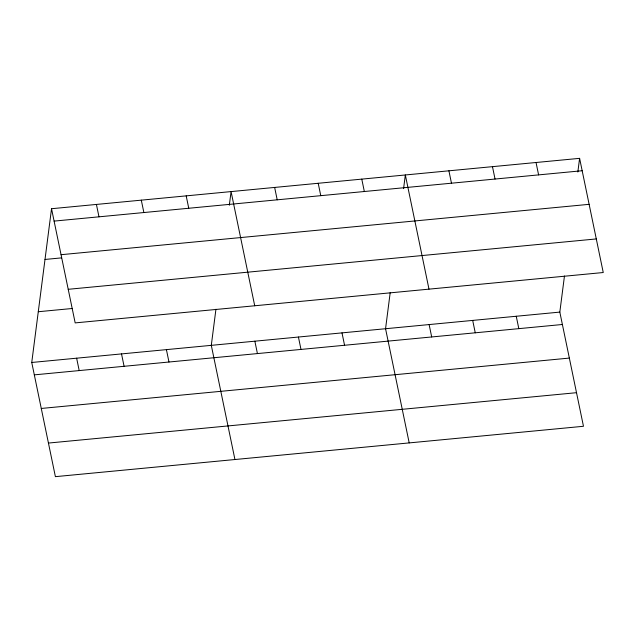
<?xml version="1.0" encoding="UTF-8"?>
<svg xmlns="http://www.w3.org/2000/svg" width="635" height="635" viewBox="0 0 635 635"><rect width="100%" height="100%" fill="white"/><g stroke="black" fill="none" stroke-linecap="round" stroke-linejoin="round"><path stroke-width="0.95" d="M564.467 275.995L559.824 312.102L583.47 426.283L55.396 476.655L31.75 362.474L51.53 208.717L579.604 158.345L603.25 272.526L75.176 322.897L51.53 208.717M215.94 309.245L211.296 345.345L234.942 459.534M229.322 205.248L231.076 191.587L254.722 305.776M390.2 292.616L385.556 328.724L409.202 442.905M403.582 188.627L405.336 174.966L428.99 289.155M577.842 172.006L579.604 158.345M54.094 221.107L582.168 170.736M61.055 254.698L589.129 204.327M45.006 259.453L61.595 257.873M68.223 289.306L596.297 238.935M38.275 311.729L72.43 308.475M31.75 362.474L559.824 312.102M34.314 374.864L562.388 324.493M41.275 408.456L569.341 358.084M48.443 443.063L576.509 392.692M536.035 162.496L538.607 174.895M492.474 166.656L495.038 179.046M516.255 316.254L518.819 328.644M448.905 170.807L451.469 183.205M472.686 320.413L475.258 332.803M429.125 324.564L431.689 336.955M361.775 179.126L364.339 191.516M318.206 183.277L320.77 195.667M341.995 332.875L344.559 345.273M274.645 187.436L277.209 199.827M298.426 337.034L300.99 349.425M254.857 341.185L257.429 353.584M186.19 195.874L188.754 208.264M141.303 200.152L143.867 212.542M166.41 349.623L168.973 362.021M96.417 204.43L98.981 216.829M121.523 353.909L124.087 366.3M76.637 358.188L79.2 370.578"/></g></svg>
